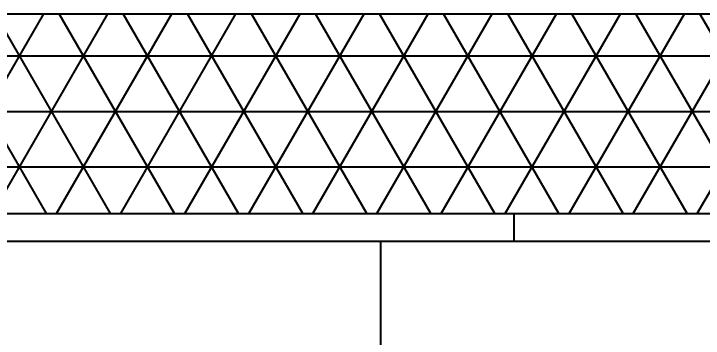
# Model space of a CAD drawing. Header units: inches. Extents: x 141029 to 166402, y -23568 to -18036.
# Drawn here: x 150696.5 to 150820.8, y -22214.5 to -22156 of the extents above; entities that cross this region are included whole.
import ezdxf

# ---------------------------------------------------------------- set-up
doc = ezdxf.new("R2010")
doc.units = ezdxf.units.IN
doc.header["$LTSCALE"] = 0.5
doc.header["$MEASUREMENT"] = 0
doc.layers.add('wall', color=1, linetype='Continuous', lineweight=40)

msp = doc.modelspace()

# ---------------------------------------------------------------- hatches: boundary and pattern name
at = {"layer": 'wall'}
h = msp.add_hatch(dxfattribs=at)
h.set_pattern_fill('NET3', color=256, scale=80, style=0)
h.set_pattern_definition([(0, (-4973.4, -313.568), (0, 10), []), (60, (-4973.4, -313.568), (-8.66025404, 5), []), (120, (-4973.4, -313.568), (-8.66025404, -5), [])])
h.paths.add_polyline_path([(150868.65, -22191.97), (150868.65, -22155.97), (150542.65, -22155.97), (150542.65, -22191.97)])

# ---------------------------------------------------------------- linework, layer by layer
for p, q in [((150542.65, -22155.97), (150868.65, -22155.97)), ((150542.65, -22191.97), (150868.65, -22191.97)), ((150786.65, -22191.97), (150786.65, -22196.97)), ((150542.65, -22196.97), (150868.65, -22196.97)), ((150762.65, -22196.97), (150762.65, -22299.97))]:
    msp.add_line(p, q, dxfattribs=at)

doc.saveas('drawing.dxf')
